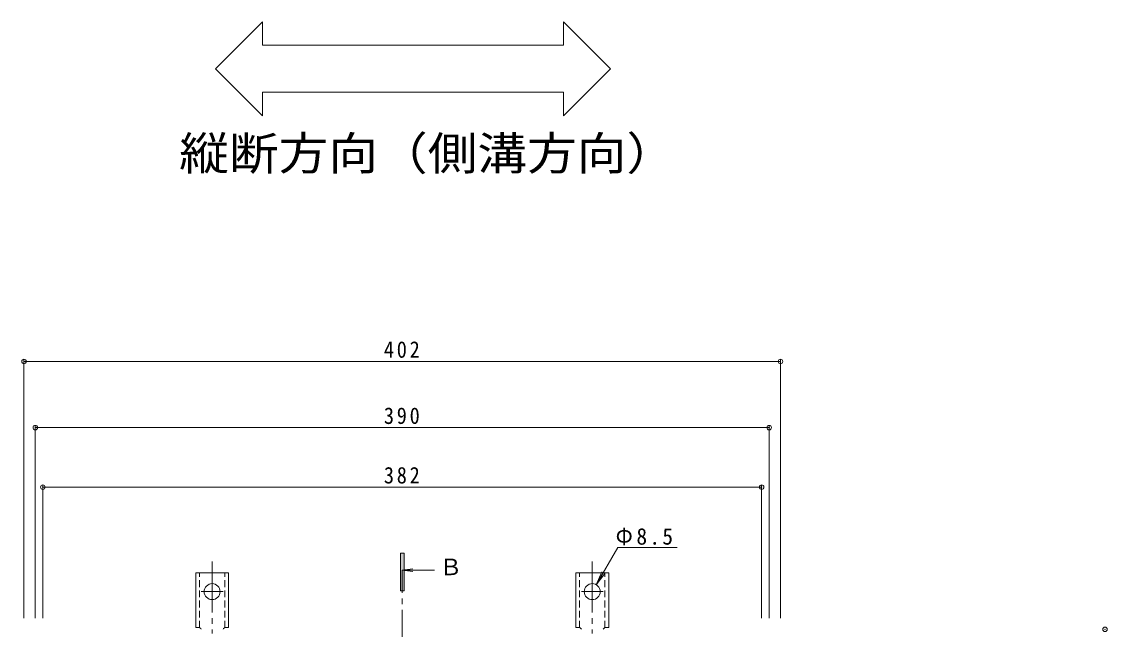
# Model space of a CAD drawing. Units: millimetres at full size, sheet at 1:3. Extents: x -903 to 1153, y -824 to 816.
# Drawn here: x -755 to -178, y 409 to 732 of the extents above; entities that cross this region are included whole.
import ezdxf
from ezdxf.enums import TextEntityAlignment as Align

# ---------------------------------------------------------------- set-up
doc = ezdxf.new("R2010")
doc.units = ezdxf.units.MM
doc.header["$LTSCALE"] = 3
doc.header["$PDMODE"] = 32
doc.header["$PDSIZE"] = 2.4
for name, pattern in [('CHAIN1', [8, 5, -1, 1, -1]), ('CHAIN2', [12, 9, -1, 1, -1]), ('DASHED1', [1.8, 1.2, -0.6])]:
    doc.linetypes.add(name, pattern=pattern)
for name, color, linetype, lineweight in [('4-1', 2, 'Continuous', 9), ('4-4', 2, 'Continuous', 9), ('4-5', 7, 'Continuous', 9)]:
    doc.layers.add(name, color=color, linetype=linetype, lineweight=lineweight)
doc.styles.add('ＭＳ ゴシック', font='')
doc.styles.get('ＭＳ ゴシック').set_extended_font_data('MS Gothic')

msp = doc.modelspace()

# ---------------------------------------------------------------- linework, layer by layer
at = {"layer": '4-1', "linetype": 'CHAIN2'}
for p, q in [((-653.453, 445.188), (-653.453, 407.076)), ((-451.452, 445.188), (-451.452, 407.076)), ((-653.453, 429.241), (-659.229, 429.241)), ((-653.453, 429.241), (-647.677, 429.241)), ((-451.452, 429.241), (-457.229, 429.241)), ((-451.452, 429.241), (-445.676, 429.241))]:
    msp.add_line(p, q, dxfattribs=at)
at = {"layer": '4-1'}
for p, q in [((-662.203, 410.241), (-662.203, 439.241)), ((-653.453, 439.241), (-662.203, 439.241)), ((-653.453, 439.241), (-644.703, 439.241)), ((-644.703, 410.241), (-644.703, 439.241)), ((-460.202, 410.241), (-460.202, 439.241)), ((-451.452, 439.241), (-460.202, 439.241)), ((-451.452, 439.241), (-442.702, 439.241)), ((-442.702, 410.241), (-442.702, 439.241)), ((-662.203, 410.241), (-660.953, 410.241)), ((-644.703, 410.241), (-645.953, 410.241)), ((-460.202, 410.241), (-458.952, 410.241)), ((-442.702, 410.241), (-443.952, 410.241))]:
    msp.add_line(p, q, dxfattribs=at)
at = {"layer": '4-1', "linetype": 'DASHED1'}
for p, q in [((-660.203, 410.095), (-660.203, 439.241)), ((-646.703, 410.095), (-646.703, 439.241)), ((-458.202, 410.095), (-458.202, 439.241)), ((-444.702, 410.095), (-444.702, 439.241))]:
    msp.add_line(p, q, dxfattribs=at)
at = {"layer": '4-1'}
for centre in [(-653.453, 429.241), (-451.452, 429.241)]:
    msp.add_circle(centre, 4.25, dxfattribs=at)
for centre, start, end in [((-660.953, 408.241), 30.00051, 90), ((-645.953, 408.241), 90, 149.99949), ((-458.952, 408.241), 30.00051, 90), ((-443.952, 408.241), 90, 149.99949)]:
    msp.add_arc(centre, 2, start, end, dxfattribs=at)
at = {"layer": '4-4', "color": 7}
for p, q in [((-753.453, 552.503), (-753.453, 415.241)), ((-753.453, 551.603), (-351.453, 551.603)), ((-351.453, 552.503), (-351.453, 415.241)), ((-747.453, 517.342), (-747.453, 415.241)), ((-747.453, 516.442), (-357.453, 516.442)), ((-357.453, 517.342), (-357.453, 415.241)), ((-743.452, 485.71), (-743.452, 415.241)), ((-743.452, 484.81), (-361.453, 484.81)), ((-361.453, 485.71), (-361.453, 415.241))]:
    msp.add_line(p, q, dxfattribs=at)
for p in [(-753.453, 551.603), (-351.453, 551.603), (-747.453, 516.442), (-357.453, 516.442), (-743.452, 484.81), (-361.453, 484.81), (-178.977, 409.241)]:
    msp.add_point(p, dxfattribs=at)
at = {"layer": '4-5'}
for p, q in [((-651.634, 707.164), (-626.634, 732.164)), ((-626.634, 719.664), (-626.634, 732.164)), ((-441.686, 707.164), (-466.686, 732.164)), ((-466.686, 719.664), (-466.686, 732.164)), ((-626.634, 719.664), (-466.686, 719.664)), ((-651.634, 707.164), (-626.634, 682.164)), ((-441.686, 707.164), (-466.686, 682.164)), ((-626.634, 682.164), (-626.634, 694.664)), ((-626.634, 694.664), (-466.686, 694.664)), ((-466.686, 682.164), (-466.686, 694.664)), ((-449.327, 432.921), (-437.853, 452.795)), ((-437.853, 452.795), (-406.426, 452.795)), ((-449.327, 432.921), (-446.457, 439.85)), ((-449.327, 432.921), (-444.762, 438.871))]:
    msp.add_line(p, q, dxfattribs=at)
at = {"layer": '4-5', "color": 4}
for p, q in [((-553.453, 429.618), (-553.453, 449.618)), ((-552.453, 440.648), (-546.848, 441.385)), ((-552.453, 440.648), (-546.848, 439.91)), ((-552.453, 440.648), (-535.237, 440.648))]:
    msp.add_line(p, q, dxfattribs=at)
at = {"layer": '4-5', "color": 4, "linetype": 'CHAIN1'}
msp.add_line((-552.453, 404.585), (-552.453, 440.648), dxfattribs=at)
at = {"layer": '4-5', "color": 4}
msp.add_lwpolyline([(-553.453, 449.618), (-551.453, 449.618), (-551.453, 429.618), (-553.453, 429.618)], dxfattribs=at)
msp.add_solid([(-553.453, 449.618), (-553.453, 429.618), (-551.453, 449.618), (-551.453, 429.618)], dxfattribs=at)

# ---------------------------------------------------------------- texts
at = {"layer": '4-4', "char_height": 8.798, "attachment_point": 7, "style": 'ＭＳ ゴシック'}
for s, insert in [('\\T1.27;\\W0.9;402', (-562.203, 553.403)), ('\\T1.27;\\W0.9;390', (-562.203, 518.242)), ('\\T1.27;\\W0.9;382', (-562.203, 486.61))]:
    msp.add_mtext(s, dxfattribs=dict(at, insert=insert))
at = {"layer": '4-5', "color": 6, "style": 'ＭＳ ゴシック', "width": 1.1}
msp.add_text('縦断方向（側溝方向）', height=17.6, dxfattribs=at).set_placement((-670.957, 648.125), align=Align.BOTTOM_LEFT)
at = {"layer": '4-5', "color": 2, "style": 'ＭＳ ゴシック'}
msp.add_text('Ｂ', height=8.798, dxfattribs=at).set_placement((-532.618, 435.349), align=Align.BOTTOM_LEFT)
at = {"layer": '4-5', "color": 2, "insert": (-439.046, 453.94), "char_height": 8.798, "attachment_point": 7, "style": 'ＭＳ ゴシック'}
msp.add_mtext('\\T1.21;\\W0.95;Φ8.5', dxfattribs=at)

doc.saveas('drawing.dxf')
